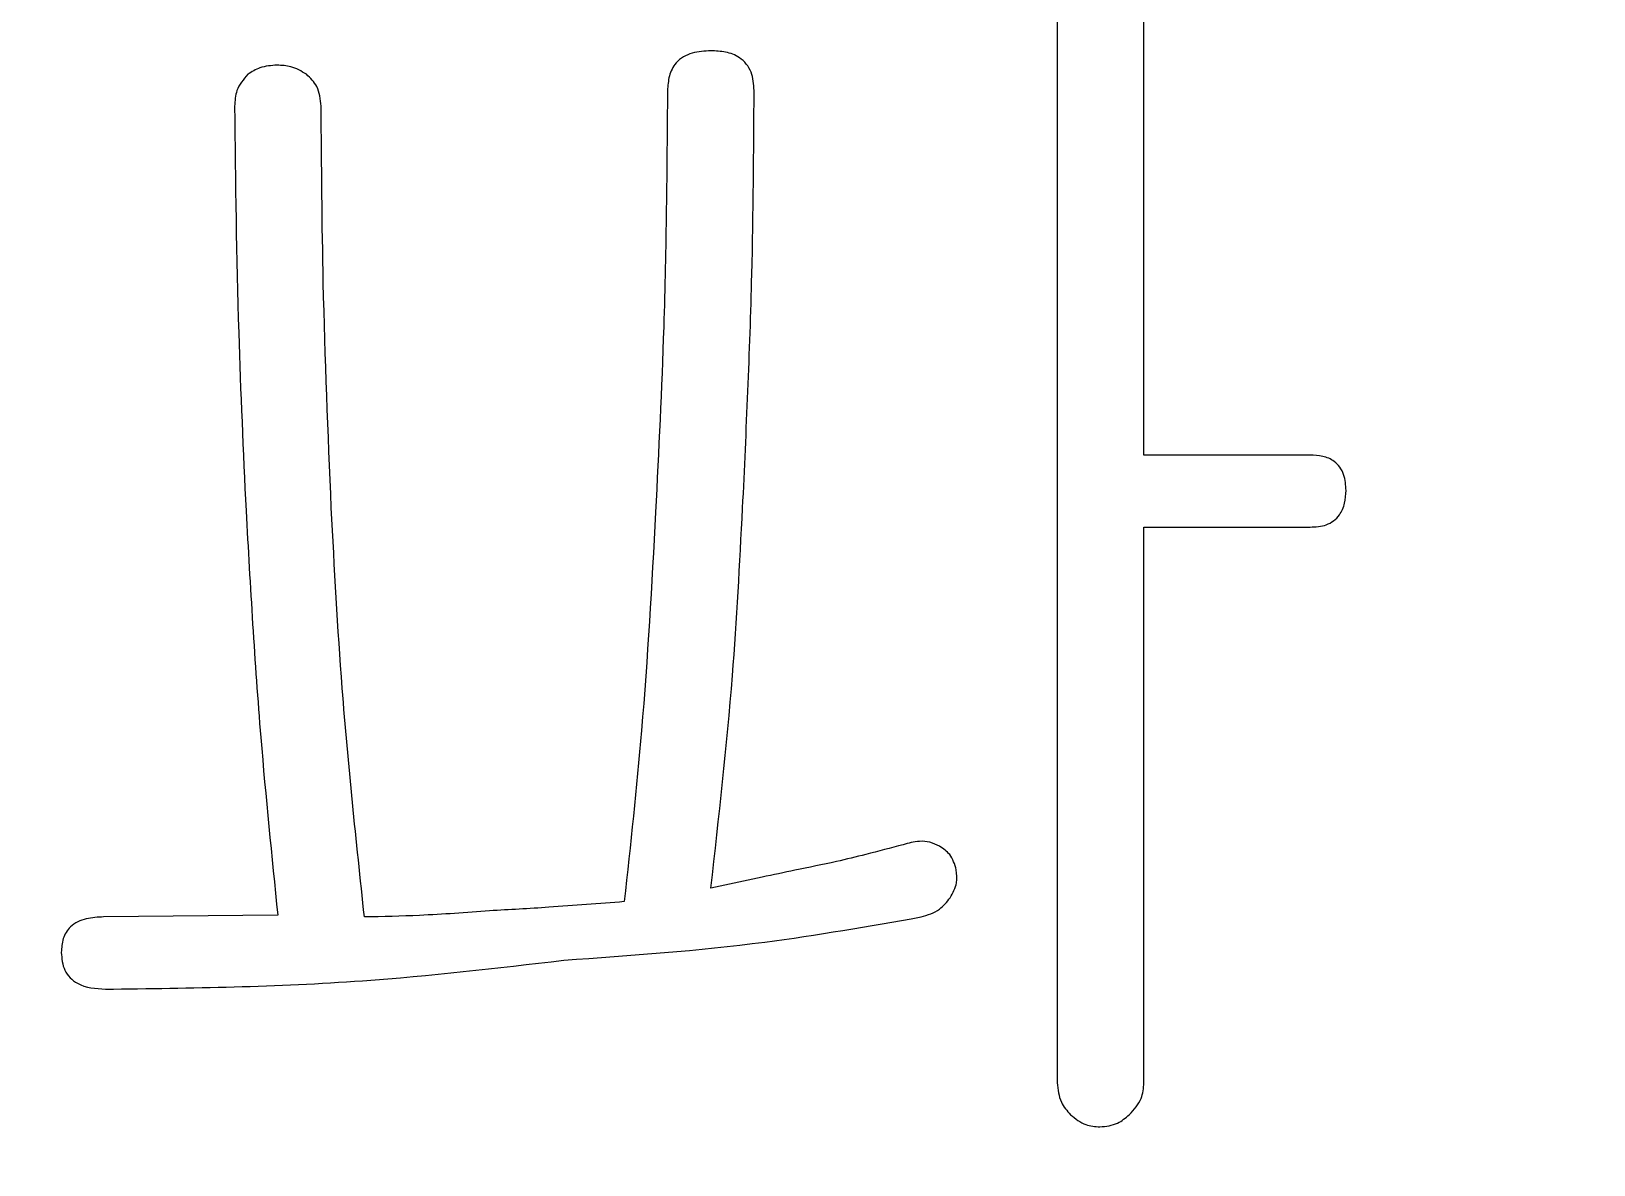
# Model space of a CAD drawing. Header units: millimetres. Extents: x 169 to 14583, y -399 to 10804.
# Drawn here: x 8199.04 to 8211.18, y 5269.6 to 5278.41 of the extents above; entities that cross this region are included whole.
import ezdxf

# ---------------------------------------------------------------- set-up
doc = ezdxf.new("R2010")
doc.units = ezdxf.units.MM
doc.header["$LTSCALE"] = 35
doc.layers.add('1', color=70, linetype='Continuous')
doc.styles.add('SLDTEXTSTYLE2', font='TXT', dxfattribs={"width": 0.7})
doc.dimstyles.new('SLDDIMSTYLE5', dxfattribs={"dimtxt": 105.988363, "dimasz": 26.25, "dimexe": 0, "dimexo": 0.0625, "dimgap": 26.497091, "dimtad": 1, "dimdec": 0, "dimrnd": 1e-09, "dimzin": 12, "dimdsep": 46, "dimtxsty": 'SLDTEXTSTYLE2', "dimsah": 1, "dimcen": 0.09, "dimadec": 0, "dimazin": 3, "dimtfac": 1, "dimtdec": 3, "dimtofl": 0, "dimtmove": 0, "dimatfit": 3, "dimfxl": 0, "dimfrac": 2, "dimtolj": 1, "dimtzin": 12, "dimarcsym": 0})

# ---------------------------------------------------------------- blocks, each defined once
blk = doc.blocks.new('_D_39')
at = {"layer": '1'}
for p, q in [((10336.279, 5511.018), (11734.619, 5511.018)), ((11699.619, 5511.018), (11699.619, 5088.118)), ((8051.635, 5088.118), (11734.619, 5088.118)), ((11699.619, 5088.118), (11699.619, 4698.415))]:
    blk.add_line(p, q, dxfattribs=at)
for points in [[(11699.619, 5511.018), (11694.369, 5484.768), (11704.869, 5484.768)], [(11699.619, 5088.118), (11704.869, 5114.368), (11694.369, 5114.368)]]:
    blk.add_solid(points, dxfattribs=at)
at = {"layer": '1', "insert": (11580.246, 4698.415), "char_height": 92.6042, "attachment_point": 1, "rotation": 90, "style": 'SLDTEXTSTYLE2'}
blk.add_mtext('423', dxfattribs=at)

msp = doc.modelspace()

# ---------------------------------------------------------------- linework, layer by layer
at = {"color": 7, "linetype": 'Continuous', "lineweight": 18}
for p, q in [((8207.008, 5279.504), (8207.008, 5270.239)), ((8207.681, 5275.116), (8207.681, 5279.503)), ((8208.972, 5275.116), (8207.681, 5275.116)), ((8207.681, 5270.239), (8207.681, 5274.556)), ((8207.681, 5274.556), (8208.972, 5274.556)), ((8204.715, 5271.836), (8204.316, 5271.752)), ((8200.951, 5271.54), (8199.598, 5271.527))]:
    msp.add_line(p, q, dxfattribs=at)
for points, knots in [([(8204.316, 5278.257), (8204.267, 5278.254), (8204.169, 5278.25), (8204.043, 5278.179), (8203.986, 5278.062), (8203.982, 5277.985), (8203.979, 5277.947)], [0, 0, 0, 0, 0.280879, 0.559386, 0.779298, 1, 1, 1, 1]), ([(8204.316, 5278.257), (8204.267, 5278.254), (8204.169, 5278.25), (8204.043, 5278.179), (8203.986, 5278.062), (8203.982, 5277.985), (8203.979, 5277.947)], [0, 0, 0, 0, 0.280879, 0.559386, 0.779298, 1, 1, 1, 1]), ([(8204.316, 5278.257), (8204.267, 5278.254), (8204.169, 5278.25), (8204.043, 5278.179), (8203.986, 5278.062), (8203.982, 5277.985), (8203.979, 5277.947)], [0, 0, 0, 0, 0.280879, 0.559386, 0.779298, 1, 1, 1, 1]), ([(8204.316, 5278.257), (8204.267, 5278.254), (8204.169, 5278.25), (8204.043, 5278.179), (8203.986, 5278.062), (8203.982, 5277.985), (8203.979, 5277.947)], [0, 0, 0, 0, 0.280879, 0.559386, 0.779298, 1, 1, 1, 1]), ([(8204.316, 5278.257), (8204.267, 5278.254), (8204.169, 5278.25), (8204.043, 5278.179), (8203.986, 5278.062), (8203.982, 5277.985), (8203.979, 5277.947)], [0, 0, 0, 0, 0.280879, 0.559386, 0.779298, 1, 1, 1, 1]), ([(8204.316, 5278.257), (8204.267, 5278.254), (8204.169, 5278.25), (8204.043, 5278.179), (8203.986, 5278.062), (8203.982, 5277.985), (8203.979, 5277.947)], [0, 0, 0, 0, 0.280879, 0.559386, 0.779298, 1, 1, 1, 1]), ([(8204.316, 5278.257), (8204.267, 5278.254), (8204.169, 5278.25), (8204.043, 5278.179), (8203.986, 5278.062), (8203.982, 5277.985), (8203.979, 5277.947)], [0, 0, 0, 0, 0.280879, 0.559386, 0.779298, 1, 1, 1, 1]), ([(8204.652, 5277.947), (8204.649, 5277.996), (8204.643, 5278.094), (8204.552, 5278.208), (8204.431, 5278.252), (8204.354, 5278.255), (8204.316, 5278.257)], [0, 0, 0, 0, 0.280538, 0.558115, 0.778679, 1, 1, 1, 1]), ([(8204.652, 5277.947), (8204.649, 5277.996), (8204.643, 5278.094), (8204.552, 5278.208), (8204.431, 5278.252), (8204.354, 5278.255), (8204.316, 5278.257)], [0, 0, 0, 0, 0.280538, 0.558115, 0.778679, 1, 1, 1, 1]), ([(8204.652, 5277.947), (8204.649, 5277.996), (8204.643, 5278.094), (8204.552, 5278.208), (8204.431, 5278.252), (8204.354, 5278.255), (8204.316, 5278.257)], [0, 0, 0, 0, 0.280538, 0.558115, 0.778679, 1, 1, 1, 1]), ([(8204.652, 5277.947), (8204.649, 5277.996), (8204.643, 5278.094), (8204.552, 5278.208), (8204.431, 5278.252), (8204.354, 5278.255), (8204.316, 5278.257)], [0, 0, 0, 0, 0.280538, 0.558115, 0.778679, 1, 1, 1, 1]), ([(8204.652, 5277.947), (8204.649, 5277.996), (8204.643, 5278.094), (8204.552, 5278.208), (8204.431, 5278.252), (8204.354, 5278.255), (8204.316, 5278.257)], [0, 0, 0, 0, 0.280538, 0.558115, 0.778679, 1, 1, 1, 1]), ([(8204.652, 5277.947), (8204.649, 5277.996), (8204.643, 5278.094), (8204.552, 5278.208), (8204.431, 5278.252), (8204.354, 5278.255), (8204.316, 5278.257)], [0, 0, 0, 0, 0.280538, 0.558115, 0.778679, 1, 1, 1, 1]), ([(8204.652, 5277.947), (8204.649, 5277.996), (8204.643, 5278.094), (8204.552, 5278.208), (8204.431, 5278.252), (8204.354, 5278.255), (8204.316, 5278.257)], [0, 0, 0, 0, 0.280538, 0.558115, 0.778679, 1, 1, 1, 1]), ([(8200.946, 5278.145), (8200.9, 5278.142), (8200.818, 5278.136), (8200.749, 5278.093), (8200.718, 5278.074)], [0, 0, 0, 0, 0.558941, 1, 1, 1, 1]), ([(8200.946, 5278.145), (8200.9, 5278.142), (8200.818, 5278.136), (8200.749, 5278.093), (8200.718, 5278.074)], [0, 0, 0, 0, 0.558941, 1, 1, 1, 1]), ([(8200.946, 5278.145), (8200.9, 5278.142), (8200.818, 5278.136), (8200.749, 5278.093), (8200.718, 5278.074)], [0, 0, 0, 0, 0.558941, 1, 1, 1, 1]), ([(8200.946, 5278.145), (8200.9, 5278.142), (8200.818, 5278.136), (8200.749, 5278.093), (8200.718, 5278.074)], [0, 0, 0, 0, 0.558941, 1, 1, 1, 1]), ([(8200.946, 5278.145), (8200.9, 5278.142), (8200.818, 5278.136), (8200.749, 5278.093), (8200.718, 5278.074)], [0, 0, 0, 0, 0.558941, 1, 1, 1, 1]), ([(8200.946, 5278.145), (8200.9, 5278.142), (8200.818, 5278.136), (8200.749, 5278.093), (8200.718, 5278.074)], [0, 0, 0, 0, 0.558941, 1, 1, 1, 1]), ([(8200.946, 5278.145), (8200.9, 5278.142), (8200.818, 5278.136), (8200.749, 5278.093), (8200.718, 5278.074)], [0, 0, 0, 0, 0.558941, 1, 1, 1, 1]), ([(8201.174, 5278.074), (8201.134, 5278.098), (8201.064, 5278.14), (8200.982, 5278.143), (8200.946, 5278.145)], [0, 0, 0, 0, 0.5576124, 1, 1, 1, 1]), ([(8201.174, 5278.074), (8201.134, 5278.098), (8201.064, 5278.14), (8200.982, 5278.143), (8200.946, 5278.145)], [0, 0, 0, 0, 0.557612, 1, 1, 1, 1]), ([(8201.174, 5278.074), (8201.134, 5278.098), (8201.064, 5278.14), (8200.982, 5278.143), (8200.946, 5278.145)], [0, 0, 0, 0, 0.557612, 1, 1, 1, 1]), ([(8201.174, 5278.074), (8201.134, 5278.098), (8201.064, 5278.14), (8200.982, 5278.143), (8200.946, 5278.145)], [0, 0, 0, 0, 0.557612, 1, 1, 1, 1]), ([(8201.174, 5278.074), (8201.134, 5278.098), (8201.064, 5278.14), (8200.982, 5278.143), (8200.946, 5278.145)], [0, 0, 0, 0, 0.557612, 1, 1, 1, 1]), ([(8201.174, 5278.074), (8201.134, 5278.098), (8201.064, 5278.14), (8200.982, 5278.143), (8200.946, 5278.145)], [0, 0, 0, 0, 0.557612, 1, 1, 1, 1]), ([(8201.174, 5278.074), (8201.134, 5278.098), (8201.064, 5278.14), (8200.982, 5278.143), (8200.946, 5278.145)], [0, 0, 0, 0, 0.557612, 1, 1, 1, 1]), ([(8200.718, 5278.074), (8200.684, 5278.034), (8200.624, 5277.962), (8200.618, 5277.869), (8200.615, 5277.827)], [0, 0, 0, 0, 0.558433, 1, 1, 1, 1]), ([(8200.718, 5278.074), (8200.684, 5278.034), (8200.624, 5277.962), (8200.618, 5277.869), (8200.615, 5277.827)], [0, 0, 0, 0, 0.558433, 1, 1, 1, 1]), ([(8200.718, 5278.074), (8200.684, 5278.034), (8200.624, 5277.962), (8200.618, 5277.869), (8200.615, 5277.827)], [0, 0, 0, 0, 0.558433, 1, 1, 1, 1]), ([(8200.718, 5278.074), (8200.684, 5278.034), (8200.624, 5277.962), (8200.618, 5277.869), (8200.615, 5277.827)], [0, 0, 0, 0, 0.558433, 1, 1, 1, 1]), ([(8200.718, 5278.074), (8200.684, 5278.034), (8200.624, 5277.962), (8200.618, 5277.869), (8200.615, 5277.827)], [0, 0, 0, 0, 0.558433, 1, 1, 1, 1]), ([(8200.718, 5278.074), (8200.684, 5278.034), (8200.624, 5277.962), (8200.618, 5277.869), (8200.615, 5277.827)], [0, 0, 0, 0, 0.558433, 1, 1, 1, 1]), ([(8200.718, 5278.074), (8200.684, 5278.034), (8200.624, 5277.962), (8200.618, 5277.869), (8200.615, 5277.827)], [0, 0, 0, 0, 0.558433, 1, 1, 1, 1]), ([(8201.288, 5277.826), (8201.282, 5277.88), (8201.273, 5277.977), (8201.204, 5278.044), (8201.174, 5278.074)], [0, 0, 0, 0, 0.558886, 1, 1, 1, 1]), ([(8201.288, 5277.826), (8201.282, 5277.88), (8201.273, 5277.977), (8201.204, 5278.044), (8201.174, 5278.074)], [0, 0, 0, 0, 0.558886, 1, 1, 1, 1]), ([(8201.288, 5277.826), (8201.282, 5277.88), (8201.273, 5277.977), (8201.204, 5278.044), (8201.174, 5278.074)], [0, 0, 0, 0, 0.558886, 1, 1, 1, 1]), ([(8201.288, 5277.826), (8201.282, 5277.88), (8201.273, 5277.977), (8201.204, 5278.044), (8201.174, 5278.074)], [0, 0, 0, 0, 0.558886, 1, 1, 1, 1]), ([(8201.288, 5277.826), (8201.282, 5277.88), (8201.273, 5277.977), (8201.204, 5278.044), (8201.174, 5278.074)], [0, 0, 0, 0, 0.558886, 1, 1, 1, 1]), ([(8201.288, 5277.826), (8201.282, 5277.88), (8201.273, 5277.977), (8201.204, 5278.044), (8201.174, 5278.074)], [0, 0, 0, 0, 0.558886, 1, 1, 1, 1]), ([(8201.288, 5277.826), (8201.282, 5277.88), (8201.273, 5277.977), (8201.204, 5278.044), (8201.174, 5278.074)], [0, 0, 0, 0, 0.558886, 1, 1, 1, 1]), ([(8203.979, 5277.947), (8203.974, 5277.335), (8203.965, 5276.242), (8203.91, 5275.151), (8203.887, 5274.671)], [0, 0, 0, 0, 0.5599936, 1, 1, 1, 1]), ([(8203.979, 5277.947), (8203.974, 5277.335), (8203.965, 5276.242), (8203.91, 5275.151), (8203.887, 5274.671)], [0, 0, 0, 0, 0.5599936, 1, 1, 1, 1]), ([(8203.979, 5277.947), (8203.974, 5277.335), (8203.965, 5276.242), (8203.91, 5275.151), (8203.887, 5274.671)], [0, 0, 0, 0, 0.559994, 1, 1, 1, 1]), ([(8203.979, 5277.947), (8203.974, 5277.335), (8203.965, 5276.242), (8203.91, 5275.151), (8203.887, 5274.671)], [0, 0, 0, 0, 0.559994, 1, 1, 1, 1]), ([(8203.979, 5277.947), (8203.974, 5277.335), (8203.965, 5276.242), (8203.91, 5275.151), (8203.887, 5274.671)], [0, 0, 0, 0, 0.559994, 1, 1, 1, 1]), ([(8203.979, 5277.947), (8203.974, 5277.335), (8203.965, 5276.242), (8203.91, 5275.151), (8203.887, 5274.671)], [0, 0, 0, 0, 0.559994, 1, 1, 1, 1]), ([(8203.979, 5277.947), (8203.974, 5277.335), (8203.965, 5276.242), (8203.91, 5275.151), (8203.887, 5274.671)], [0, 0, 0, 0, 0.559994, 1, 1, 1, 1]), ([(8204.563, 5274.704), (8204.591, 5275.309), (8204.642, 5276.39), (8204.649, 5277.471), (8204.652, 5277.947)], [0, 0, 0, 0, 0.56, 1, 1, 1, 1]), ([(8204.563, 5274.704), (8204.591, 5275.309), (8204.642, 5276.39), (8204.649, 5277.471), (8204.652, 5277.947)], [0, 0, 0, 0, 0.56, 1, 1, 1, 1]), ([(8204.563, 5274.704), (8204.591, 5275.309), (8204.642, 5276.39), (8204.649, 5277.471), (8204.652, 5277.947)], [0, 0, 0, 0, 0.56, 1, 1, 1, 1]), ([(8204.563, 5274.704), (8204.591, 5275.309), (8204.642, 5276.39), (8204.649, 5277.471), (8204.652, 5277.947)], [0, 0, 0, 0, 0.56, 1, 1, 1, 1]), ([(8204.563, 5274.704), (8204.591, 5275.309), (8204.642, 5276.39), (8204.649, 5277.471), (8204.652, 5277.947)], [0, 0, 0, 0, 0.56, 1, 1, 1, 1]), ([(8204.563, 5274.704), (8204.591, 5275.309), (8204.642, 5276.39), (8204.649, 5277.471), (8204.652, 5277.947)], [0, 0, 0, 0, 0.56, 1, 1, 1, 1]), ([(8204.563, 5274.704), (8204.591, 5275.309), (8204.642, 5276.39), (8204.649, 5277.471), (8204.652, 5277.947)], [0, 0, 0, 0, 0.56, 1, 1, 1, 1]), ([(8200.615, 5277.827), (8200.622, 5277.24), (8200.634, 5276.192), (8200.683, 5275.144), (8200.704, 5274.683)], [0, 0, 0, 0, 0.559991, 1, 1, 1, 1]), ([(8200.615, 5277.827), (8200.622, 5277.24), (8200.634, 5276.192), (8200.683, 5275.144), (8200.704, 5274.683)], [0, 0, 0, 0, 0.559991, 1, 1, 1, 1]), ([(8200.615, 5277.827), (8200.622, 5277.24), (8200.634, 5276.192), (8200.683, 5275.144), (8200.704, 5274.683)], [0, 0, 0, 0, 0.559991, 1, 1, 1, 1]), ([(8200.615, 5277.827), (8200.622, 5277.24), (8200.634, 5276.192), (8200.683, 5275.144), (8200.704, 5274.683)], [0, 0, 0, 0, 0.559991, 1, 1, 1, 1]), ([(8200.615, 5277.827), (8200.622, 5277.24), (8200.634, 5276.192), (8200.683, 5275.144), (8200.704, 5274.683)], [0, 0, 0, 0, 0.559991, 1, 1, 1, 1]), ([(8200.615, 5277.827), (8200.622, 5277.24), (8200.634, 5276.192), (8200.683, 5275.144), (8200.704, 5274.683)], [0, 0, 0, 0, 0.559991, 1, 1, 1, 1]), ([(8200.615, 5277.827), (8200.622, 5277.24), (8200.634, 5276.192), (8200.683, 5275.144), (8200.704, 5274.683)], [0, 0, 0, 0, 0.559991, 1, 1, 1, 1]), ([(8201.367, 5274.706), (8201.342, 5275.288), (8201.299, 5276.328), (8201.291, 5277.368), (8201.288, 5277.826)], [0, 0, 0, 0, 0.5599994, 1, 1, 1, 1]), ([(8201.367, 5274.706), (8201.342, 5275.288), (8201.299, 5276.328), (8201.291, 5277.368), (8201.288, 5277.826)], [0, 0, 0, 0, 0.5599994, 1, 1, 1, 1]), ([(8201.367, 5274.706), (8201.342, 5275.288), (8201.299, 5276.328), (8201.291, 5277.368), (8201.288, 5277.826)], [0, 0, 0, 0, 0.5599994, 1, 1, 1, 1]), ([(8201.367, 5274.706), (8201.342, 5275.288), (8201.299, 5276.328), (8201.291, 5277.368), (8201.288, 5277.826)], [0, 0, 0, 0, 0.5599994, 1, 1, 1, 1]), ([(8201.367, 5274.706), (8201.342, 5275.288), (8201.299, 5276.328), (8201.291, 5277.368), (8201.288, 5277.826)], [0, 0, 0, 0, 0.5599994, 1, 1, 1, 1]), ([(8201.367, 5274.706), (8201.342, 5275.288), (8201.299, 5276.328), (8201.291, 5277.368), (8201.288, 5277.826)], [0, 0, 0, 0, 0.5599994, 1, 1, 1, 1]), ([(8201.367, 5274.706), (8201.342, 5275.288), (8201.299, 5276.328), (8201.291, 5277.368), (8201.288, 5277.826)], [0, 0, 0, 0, 0.5599994, 1, 1, 1, 1]), ([(8209.251, 5274.841), (8209.249, 5274.883), (8209.244, 5274.967), (8209.173, 5275.07), (8209.071, 5275.111), (8209.005, 5275.115), (8208.972, 5275.116)], [0, 0, 0, 0, 0.280297, 0.559024, 0.779062, 1, 1, 1, 1]), ([(8209.251, 5274.841), (8209.249, 5274.883), (8209.244, 5274.967), (8209.173, 5275.07), (8209.071, 5275.111), (8209.005, 5275.115), (8208.972, 5275.116)], [0, 0, 0, 0, 0.280297, 0.559024, 0.779062, 1, 1, 1, 1]), ([(8209.251, 5274.841), (8209.249, 5274.883), (8209.244, 5274.967), (8209.173, 5275.07), (8209.071, 5275.111), (8209.005, 5275.115), (8208.972, 5275.116)], [0, 0, 0, 0, 0.280297, 0.559024, 0.779062, 1, 1, 1, 1]), ([(8209.251, 5274.841), (8209.249, 5274.883), (8209.244, 5274.967), (8209.173, 5275.07), (8209.071, 5275.111), (8209.005, 5275.115), (8208.972, 5275.116)], [0, 0, 0, 0, 0.280297, 0.559024, 0.779062, 1, 1, 1, 1]), ([(8209.251, 5274.841), (8209.249, 5274.883), (8209.244, 5274.967), (8209.173, 5275.07), (8209.071, 5275.111), (8209.005, 5275.115), (8208.972, 5275.116)], [0, 0, 0, 0, 0.280297, 0.559024, 0.779062, 1, 1, 1, 1]), ([(8209.251, 5274.841), (8209.249, 5274.883), (8209.244, 5274.967), (8209.173, 5275.07), (8209.071, 5275.111), (8209.005, 5275.115), (8208.972, 5275.116)], [0, 0, 0, 0, 0.280297, 0.559024, 0.779062, 1, 1, 1, 1]), ([(8209.251, 5274.841), (8209.249, 5274.883), (8209.244, 5274.967), (8209.173, 5275.07), (8209.071, 5275.111), (8209.005, 5275.115), (8208.972, 5275.116)], [0, 0, 0, 0, 0.280297, 0.559024, 0.779062, 1, 1, 1, 1]), ([(8208.972, 5274.556), (8209.015, 5274.558), (8209.101, 5274.562), (8209.203, 5274.637), (8209.246, 5274.741), (8209.249, 5274.808), (8209.251, 5274.841)], [0, 0, 0, 0, 0.2802214, 0.5591541, 0.7790413, 1, 1, 1, 1]), ([(8208.972, 5274.556), (8209.015, 5274.558), (8209.101, 5274.562), (8209.203, 5274.637), (8209.246, 5274.741), (8209.249, 5274.808), (8209.251, 5274.841)], [0, 0, 0, 0, 0.2802214, 0.5591541, 0.7790413, 1, 1, 1, 1]), ([(8208.972, 5274.556), (8209.015, 5274.558), (8209.101, 5274.562), (8209.203, 5274.637), (8209.246, 5274.741), (8209.249, 5274.808), (8209.251, 5274.841)], [0, 0, 0, 0, 0.280221, 0.559154, 0.779041, 1, 1, 1, 1]), ([(8208.972, 5274.556), (8209.015, 5274.558), (8209.101, 5274.562), (8209.203, 5274.637), (8209.246, 5274.741), (8209.249, 5274.808), (8209.251, 5274.841)], [0, 0, 0, 0, 0.280221, 0.559154, 0.779041, 1, 1, 1, 1]), ([(8208.972, 5274.556), (8209.015, 5274.558), (8209.101, 5274.562), (8209.203, 5274.637), (8209.246, 5274.741), (8209.249, 5274.808), (8209.251, 5274.841)], [0, 0, 0, 0, 0.280221, 0.559154, 0.779041, 1, 1, 1, 1]), ([(8208.972, 5274.556), (8209.015, 5274.558), (8209.101, 5274.562), (8209.203, 5274.637), (8209.246, 5274.741), (8209.249, 5274.808), (8209.251, 5274.841)], [0, 0, 0, 0, 0.280221, 0.559154, 0.779041, 1, 1, 1, 1]), ([(8208.972, 5274.556), (8209.015, 5274.558), (8209.101, 5274.562), (8209.203, 5274.637), (8209.246, 5274.741), (8209.249, 5274.808), (8209.251, 5274.841)], [0, 0, 0, 0, 0.280221, 0.559154, 0.779041, 1, 1, 1, 1]), ([(8200.704, 5274.683), (8200.737, 5274.096), (8200.797, 5273.046), (8200.904, 5272), (8200.951, 5271.54)], [0, 0, 0, 0, 0.560006, 1, 1, 1, 1]), ([(8200.704, 5274.683), (8200.737, 5274.096), (8200.797, 5273.046), (8200.904, 5272), (8200.951, 5271.54)], [0, 0, 0, 0, 0.560006, 1, 1, 1, 1]), ([(8200.704, 5274.683), (8200.737, 5274.096), (8200.797, 5273.046), (8200.904, 5272), (8200.951, 5271.54)], [0, 0, 0, 0, 0.560006, 1, 1, 1, 1]), ([(8200.704, 5274.683), (8200.737, 5274.096), (8200.797, 5273.046), (8200.904, 5272), (8200.951, 5271.54)], [0, 0, 0, 0, 0.560006, 1, 1, 1, 1]), ([(8200.704, 5274.683), (8200.737, 5274.096), (8200.797, 5273.046), (8200.904, 5272), (8200.951, 5271.54)], [0, 0, 0, 0, 0.560006, 1, 1, 1, 1]), ([(8200.704, 5274.683), (8200.737, 5274.096), (8200.797, 5273.046), (8200.904, 5272), (8200.951, 5271.54)], [0, 0, 0, 0, 0.560006, 1, 1, 1, 1]), ([(8200.704, 5274.683), (8200.737, 5274.096), (8200.797, 5273.046), (8200.904, 5272), (8200.951, 5271.54)], [0, 0, 0, 0, 0.560006, 1, 1, 1, 1]), ([(8201.624, 5271.527), (8201.561, 5272.119), (8201.448, 5273.177), (8201.391, 5274.239), (8201.367, 5274.706)], [0, 0, 0, 0, 0.559977, 1, 1, 1, 1]), ([(8201.624, 5271.527), (8201.561, 5272.119), (8201.448, 5273.177), (8201.391, 5274.239), (8201.367, 5274.706)], [0, 0, 0, 0, 0.559977, 1, 1, 1, 1]), ([(8201.624, 5271.527), (8201.561, 5272.119), (8201.448, 5273.177), (8201.391, 5274.239), (8201.367, 5274.706)], [0, 0, 0, 0, 0.559977, 1, 1, 1, 1]), ([(8201.624, 5271.527), (8201.561, 5272.119), (8201.448, 5273.177), (8201.391, 5274.239), (8201.367, 5274.706)], [0, 0, 0, 0, 0.559977, 1, 1, 1, 1]), ([(8201.624, 5271.527), (8201.561, 5272.119), (8201.448, 5273.177), (8201.391, 5274.239), (8201.367, 5274.706)], [0, 0, 0, 0, 0.559977, 1, 1, 1, 1]), ([(8201.624, 5271.527), (8201.561, 5272.119), (8201.448, 5273.177), (8201.391, 5274.239), (8201.367, 5274.706)], [0, 0, 0, 0, 0.559977, 1, 1, 1, 1]), ([(8201.624, 5271.527), (8201.561, 5272.119), (8201.448, 5273.177), (8201.391, 5274.239), (8201.367, 5274.706)], [0, 0, 0, 0, 0.559977, 1, 1, 1, 1]), ([(8203.887, 5274.671), (8203.856, 5274.105), (8203.801, 5273.095), (8203.691, 5272.089), (8203.643, 5271.646)], [0, 0, 0, 0, 0.56001, 1, 1, 1, 1]), ([(8203.887, 5274.671), (8203.856, 5274.105), (8203.801, 5273.095), (8203.691, 5272.089), (8203.643, 5271.646)], [0, 0, 0, 0, 0.56001, 1, 1, 1, 1]), ([(8203.887, 5274.671), (8203.856, 5274.105), (8203.801, 5273.095), (8203.691, 5272.089), (8203.643, 5271.646)], [0, 0, 0, 0, 0.56001, 1, 1, 1, 1]), ([(8203.887, 5274.671), (8203.856, 5274.105), (8203.801, 5273.095), (8203.691, 5272.089), (8203.643, 5271.646)], [0, 0, 0, 0, 0.56001, 1, 1, 1, 1]), ([(8203.887, 5274.671), (8203.856, 5274.105), (8203.801, 5273.095), (8203.691, 5272.089), (8203.643, 5271.646)], [0, 0, 0, 0, 0.56001, 1, 1, 1, 1]), ([(8203.887, 5274.671), (8203.856, 5274.105), (8203.801, 5273.095), (8203.691, 5272.089), (8203.643, 5271.646)], [0, 0, 0, 0, 0.56001, 1, 1, 1, 1]), ([(8203.887, 5274.671), (8203.856, 5274.105), (8203.801, 5273.095), (8203.691, 5272.089), (8203.643, 5271.646)], [0, 0, 0, 0, 0.56001, 1, 1, 1, 1]), ([(8204.316, 5271.752), (8204.378, 5272.301), (8204.489, 5273.283), (8204.54, 5274.27), (8204.563, 5274.704)], [0, 0, 0, 0, 0.559964, 1, 1, 1, 1]), ([(8204.316, 5271.752), (8204.378, 5272.301), (8204.489, 5273.283), (8204.54, 5274.27), (8204.563, 5274.704)], [0, 0, 0, 0, 0.559964, 1, 1, 1, 1]), ([(8204.316, 5271.752), (8204.378, 5272.301), (8204.489, 5273.283), (8204.54, 5274.27), (8204.563, 5274.704)], [0, 0, 0, 0, 0.559964, 1, 1, 1, 1]), ([(8204.316, 5271.752), (8204.378, 5272.301), (8204.489, 5273.283), (8204.54, 5274.27), (8204.563, 5274.704)], [0, 0, 0, 0, 0.559964, 1, 1, 1, 1]), ([(8204.316, 5271.752), (8204.378, 5272.301), (8204.489, 5273.283), (8204.54, 5274.27), (8204.563, 5274.704)], [0, 0, 0, 0, 0.559964, 1, 1, 1, 1]), ([(8204.316, 5271.752), (8204.378, 5272.301), (8204.489, 5273.283), (8204.54, 5274.27), (8204.563, 5274.704)], [0, 0, 0, 0, 0.559964, 1, 1, 1, 1]), ([(8204.316, 5271.752), (8204.378, 5272.301), (8204.489, 5273.283), (8204.54, 5274.27), (8204.563, 5274.704)], [0, 0, 0, 0, 0.559964, 1, 1, 1, 1]), ([(8205.811, 5272.088), (8205.714, 5272.063), (8205.542, 5272.017), (8205.368, 5271.975), (8205.292, 5271.957)], [0, 0, 0, 0, 0.559996, 1, 1, 1, 1]), ([(8205.811, 5272.088), (8205.714, 5272.063), (8205.542, 5272.017), (8205.368, 5271.975), (8205.292, 5271.957)], [0, 0, 0, 0, 0.559996, 1, 1, 1, 1]), ([(8205.811, 5272.088), (8205.714, 5272.063), (8205.542, 5272.017), (8205.368, 5271.975), (8205.292, 5271.957)], [0, 0, 0, 0, 0.559996, 1, 1, 1, 1]), ([(8205.811, 5272.088), (8205.714, 5272.063), (8205.542, 5272.017), (8205.368, 5271.975), (8205.292, 5271.957)], [0, 0, 0, 0, 0.559996, 1, 1, 1, 1]), ([(8205.811, 5272.088), (8205.714, 5272.063), (8205.542, 5272.017), (8205.368, 5271.975), (8205.292, 5271.957)], [0, 0, 0, 0, 0.559996, 1, 1, 1, 1]), ([(8205.811, 5272.088), (8205.714, 5272.063), (8205.542, 5272.017), (8205.368, 5271.975), (8205.292, 5271.957)], [0, 0, 0, 0, 0.559996, 1, 1, 1, 1]), ([(8205.811, 5272.088), (8205.714, 5272.063), (8205.542, 5272.017), (8205.368, 5271.975), (8205.292, 5271.957)], [0, 0, 0, 0, 0.559996, 1, 1, 1, 1]), ([(8206.093, 5272.076), (8206.068, 5272.088), (8206.019, 5272.113), (8205.92, 5272.119), (8205.852, 5272.1), (8205.811, 5272.088)], [0, 0, 0, 0, 0.279724, 0.560651, 1, 1, 1, 1]), ([(8206.093, 5272.076), (8206.068, 5272.088), (8206.019, 5272.113), (8205.92, 5272.119), (8205.852, 5272.1), (8205.811, 5272.088)], [0, 0, 0, 0, 0.279724, 0.560651, 1, 1, 1, 1]), ([(8206.093, 5272.076), (8206.068, 5272.088), (8206.019, 5272.113), (8205.92, 5272.119), (8205.852, 5272.1), (8205.811, 5272.088)], [0, 0, 0, 0, 0.279724, 0.560651, 1, 1, 1, 1]), ([(8206.093, 5272.076), (8206.068, 5272.088), (8206.019, 5272.113), (8205.92, 5272.119), (8205.852, 5272.1), (8205.811, 5272.088)], [0, 0, 0, 0, 0.279724, 0.560651, 1, 1, 1, 1]), ([(8206.093, 5272.076), (8206.068, 5272.088), (8206.019, 5272.113), (8205.92, 5272.119), (8205.852, 5272.1), (8205.811, 5272.088)], [0, 0, 0, 0, 0.279724, 0.560651, 1, 1, 1, 1]), ([(8206.093, 5272.076), (8206.068, 5272.088), (8206.019, 5272.113), (8205.92, 5272.119), (8205.852, 5272.1), (8205.811, 5272.088)], [0, 0, 0, 0, 0.279724, 0.560651, 1, 1, 1, 1]), ([(8206.093, 5272.076), (8206.068, 5272.088), (8206.019, 5272.113), (8205.92, 5272.119), (8205.852, 5272.1), (8205.811, 5272.088)], [0, 0, 0, 0, 0.279724, 0.560651, 1, 1, 1, 1]), ([(8206.223, 5271.894), (8206.21, 5271.936), (8206.188, 5272.013), (8206.122, 5272.057), (8206.093, 5272.076)], [0, 0, 0, 0, 0.559823, 1, 1, 1, 1]), ([(8206.223, 5271.894), (8206.21, 5271.936), (8206.188, 5272.013), (8206.122, 5272.057), (8206.093, 5272.076)], [0, 0, 0, 0, 0.559823, 1, 1, 1, 1]), ([(8206.223, 5271.894), (8206.21, 5271.936), (8206.188, 5272.013), (8206.122, 5272.057), (8206.093, 5272.076)], [0, 0, 0, 0, 0.559823, 1, 1, 1, 1]), ([(8206.223, 5271.894), (8206.21, 5271.936), (8206.188, 5272.013), (8206.122, 5272.057), (8206.093, 5272.076)], [0, 0, 0, 0, 0.559823, 1, 1, 1, 1]), ([(8206.223, 5271.894), (8206.21, 5271.936), (8206.188, 5272.013), (8206.122, 5272.057), (8206.093, 5272.076)], [0, 0, 0, 0, 0.559823, 1, 1, 1, 1]), ([(8206.223, 5271.894), (8206.21, 5271.936), (8206.188, 5272.013), (8206.122, 5272.057), (8206.093, 5272.076)], [0, 0, 0, 0, 0.559823, 1, 1, 1, 1]), ([(8206.223, 5271.894), (8206.21, 5271.936), (8206.188, 5272.013), (8206.122, 5272.057), (8206.093, 5272.076)], [0, 0, 0, 0, 0.559823, 1, 1, 1, 1]), ([(8205.292, 5271.957), (8205.184, 5271.934), (8204.992, 5271.895), (8204.8, 5271.854), (8204.715, 5271.836)], [0, 0, 0, 0, 0.559994, 1, 1, 1, 1]), ([(8205.292, 5271.957), (8205.184, 5271.934), (8204.992, 5271.895), (8204.8, 5271.854), (8204.715, 5271.836)], [0, 0, 0, 0, 0.559994, 1, 1, 1, 1]), ([(8205.292, 5271.957), (8205.184, 5271.934), (8204.992, 5271.895), (8204.8, 5271.854), (8204.715, 5271.836)], [0, 0, 0, 0, 0.559994, 1, 1, 1, 1]), ([(8205.292, 5271.957), (8205.184, 5271.934), (8204.992, 5271.895), (8204.8, 5271.854), (8204.715, 5271.836)], [0, 0, 0, 0, 0.559994, 1, 1, 1, 1]), ([(8205.292, 5271.957), (8205.184, 5271.934), (8204.992, 5271.895), (8204.8, 5271.854), (8204.715, 5271.836)], [0, 0, 0, 0, 0.559994, 1, 1, 1, 1]), ([(8205.292, 5271.957), (8205.184, 5271.934), (8204.992, 5271.895), (8204.8, 5271.854), (8204.715, 5271.836)], [0, 0, 0, 0, 0.559994, 1, 1, 1, 1]), ([(8205.292, 5271.957), (8205.184, 5271.934), (8204.992, 5271.895), (8204.8, 5271.854), (8204.715, 5271.836)], [0, 0, 0, 0, 0.559994, 1, 1, 1, 1]), ([(8206.175, 5271.676), (8206.196, 5271.714), (8206.234, 5271.782), (8206.226, 5271.86), (8206.223, 5271.894)], [0, 0, 0, 0, 0.558089, 1, 1, 1, 1]), ([(8206.175, 5271.676), (8206.196, 5271.714), (8206.234, 5271.782), (8206.226, 5271.86), (8206.223, 5271.894)], [0, 0, 0, 0, 0.558089, 1, 1, 1, 1]), ([(8206.175, 5271.676), (8206.196, 5271.714), (8206.234, 5271.782), (8206.226, 5271.86), (8206.223, 5271.894)], [0, 0, 0, 0, 0.5580888, 1, 1, 1, 1]), ([(8206.175, 5271.676), (8206.196, 5271.714), (8206.234, 5271.782), (8206.226, 5271.86), (8206.223, 5271.894)], [0, 0, 0, 0, 0.5580888, 1, 1, 1, 1]), ([(8206.175, 5271.676), (8206.196, 5271.714), (8206.234, 5271.782), (8206.226, 5271.86), (8206.223, 5271.894)], [0, 0, 0, 0, 0.5580888, 1, 1, 1, 1]), ([(8206.175, 5271.676), (8206.196, 5271.714), (8206.234, 5271.782), (8206.226, 5271.86), (8206.223, 5271.894)], [0, 0, 0, 0, 0.5580888, 1, 1, 1, 1]), ([(8206.175, 5271.676), (8206.196, 5271.714), (8206.234, 5271.782), (8206.226, 5271.86), (8206.223, 5271.894)], [0, 0, 0, 0, 0.5580888, 1, 1, 1, 1]), ([(8205.949, 5271.527), (8206, 5271.543), (8206.091, 5271.57), (8206.15, 5271.644), (8206.175, 5271.676)], [0, 0, 0, 0, 0.5605212, 1, 1, 1, 1]), ([(8205.949, 5271.527), (8206, 5271.543), (8206.091, 5271.57), (8206.15, 5271.644), (8206.175, 5271.676)], [0, 0, 0, 0, 0.5605212, 1, 1, 1, 1]), ([(8205.949, 5271.527), (8206, 5271.543), (8206.091, 5271.57), (8206.15, 5271.644), (8206.175, 5271.676)], [0, 0, 0, 0, 0.560521, 1, 1, 1, 1]), ([(8205.949, 5271.527), (8206, 5271.543), (8206.091, 5271.57), (8206.15, 5271.644), (8206.175, 5271.676)], [0, 0, 0, 0, 0.560521, 1, 1, 1, 1]), ([(8205.949, 5271.527), (8206, 5271.543), (8206.091, 5271.57), (8206.15, 5271.644), (8206.175, 5271.676)], [0, 0, 0, 0, 0.560521, 1, 1, 1, 1]), ([(8205.949, 5271.527), (8206, 5271.543), (8206.091, 5271.57), (8206.15, 5271.644), (8206.175, 5271.676)], [0, 0, 0, 0, 0.560521, 1, 1, 1, 1]), ([(8205.949, 5271.527), (8206, 5271.543), (8206.091, 5271.57), (8206.15, 5271.644), (8206.175, 5271.676)], [0, 0, 0, 0, 0.560521, 1, 1, 1, 1]), ([(8202.597, 5271.575), (8202.415, 5271.561), (8202.092, 5271.536), (8201.767, 5271.53), (8201.624, 5271.527)], [0, 0, 0, 0, 0.56, 1, 1, 1, 1]), ([(8202.597, 5271.575), (8202.415, 5271.561), (8202.092, 5271.536), (8201.767, 5271.53), (8201.624, 5271.527)], [0, 0, 0, 0, 0.56, 1, 1, 1, 1]), ([(8202.597, 5271.575), (8202.415, 5271.561), (8202.092, 5271.536), (8201.767, 5271.53), (8201.624, 5271.527)], [0, 0, 0, 0, 0.56, 1, 1, 1, 1]), ([(8202.597, 5271.575), (8202.415, 5271.561), (8202.092, 5271.536), (8201.767, 5271.53), (8201.624, 5271.527)], [0, 0, 0, 0, 0.56, 1, 1, 1, 1]), ([(8202.597, 5271.575), (8202.415, 5271.561), (8202.092, 5271.536), (8201.767, 5271.53), (8201.624, 5271.527)], [0, 0, 0, 0, 0.56, 1, 1, 1, 1]), ([(8202.597, 5271.575), (8202.415, 5271.561), (8202.092, 5271.536), (8201.767, 5271.53), (8201.624, 5271.527)], [0, 0, 0, 0, 0.56, 1, 1, 1, 1]), ([(8202.597, 5271.575), (8202.415, 5271.561), (8202.092, 5271.536), (8201.767, 5271.53), (8201.624, 5271.527)], [0, 0, 0, 0, 0.56, 1, 1, 1, 1]), ([(8203.643, 5271.646), (8203.448, 5271.631), (8203.099, 5271.603), (8202.75, 5271.583), (8202.597, 5271.575)], [0, 0, 0, 0, 0.559998, 1, 1, 1, 1]), ([(8203.643, 5271.646), (8203.448, 5271.631), (8203.099, 5271.603), (8202.75, 5271.583), (8202.597, 5271.575)], [0, 0, 0, 0, 0.559998, 1, 1, 1, 1]), ([(8203.643, 5271.646), (8203.448, 5271.631), (8203.099, 5271.603), (8202.75, 5271.583), (8202.597, 5271.575)], [0, 0, 0, 0, 0.559998, 1, 1, 1, 1]), ([(8203.643, 5271.646), (8203.448, 5271.631), (8203.099, 5271.603), (8202.75, 5271.583), (8202.597, 5271.575)], [0, 0, 0, 0, 0.559998, 1, 1, 1, 1]), ([(8203.643, 5271.646), (8203.448, 5271.631), (8203.099, 5271.603), (8202.75, 5271.583), (8202.597, 5271.575)], [0, 0, 0, 0, 0.559998, 1, 1, 1, 1]), ([(8203.643, 5271.646), (8203.448, 5271.631), (8203.099, 5271.603), (8202.75, 5271.583), (8202.597, 5271.575)], [0, 0, 0, 0, 0.559998, 1, 1, 1, 1]), ([(8203.643, 5271.646), (8203.448, 5271.631), (8203.099, 5271.603), (8202.75, 5271.583), (8202.597, 5271.575)], [0, 0, 0, 0, 0.559998, 1, 1, 1, 1]), ([(8199.598, 5271.527), (8199.553, 5271.525), (8199.462, 5271.521), (8199.339, 5271.466), (8199.276, 5271.36), (8199.271, 5271.288), (8199.269, 5271.252)], [0, 0, 0, 0, 0.2808868, 0.5601088, 0.7794073, 1, 1, 1, 1]), ([(8199.598, 5271.527), (8199.553, 5271.525), (8199.462, 5271.521), (8199.339, 5271.466), (8199.276, 5271.36), (8199.271, 5271.288), (8199.269, 5271.252)], [0, 0, 0, 0, 0.2808868, 0.5601088, 0.7794073, 1, 1, 1, 1]), ([(8199.598, 5271.527), (8199.553, 5271.525), (8199.462, 5271.521), (8199.339, 5271.466), (8199.276, 5271.36), (8199.271, 5271.288), (8199.269, 5271.252)], [0, 0, 0, 0, 0.2808868, 0.5601088, 0.7794073, 1, 1, 1, 1]), ([(8199.598, 5271.527), (8199.553, 5271.525), (8199.462, 5271.521), (8199.339, 5271.466), (8199.276, 5271.36), (8199.271, 5271.288), (8199.269, 5271.252)], [0, 0, 0, 0, 0.2808868, 0.5601088, 0.7794073, 1, 1, 1, 1]), ([(8199.598, 5271.527), (8199.553, 5271.525), (8199.462, 5271.521), (8199.339, 5271.466), (8199.276, 5271.36), (8199.271, 5271.288), (8199.269, 5271.252)], [0, 0, 0, 0, 0.2808868, 0.5601088, 0.7794073, 1, 1, 1, 1]), ([(8199.598, 5271.527), (8199.553, 5271.525), (8199.462, 5271.521), (8199.339, 5271.466), (8199.276, 5271.36), (8199.271, 5271.288), (8199.269, 5271.252)], [0, 0, 0, 0, 0.2808868, 0.5601088, 0.7794073, 1, 1, 1, 1]), ([(8199.598, 5271.527), (8199.553, 5271.525), (8199.462, 5271.521), (8199.339, 5271.466), (8199.276, 5271.36), (8199.271, 5271.288), (8199.269, 5271.252)], [0, 0, 0, 0, 0.2808868, 0.5601088, 0.7794073, 1, 1, 1, 1]), ([(8203.173, 5271.191), (8203.695, 5271.228), (8204.626, 5271.294), (8205.545, 5271.456), (8205.949, 5271.527)], [0, 0, 0, 0, 0.560057, 1, 1, 1, 1]), ([(8203.173, 5271.191), (8203.695, 5271.228), (8204.626, 5271.294), (8205.545, 5271.456), (8205.949, 5271.527)], [0, 0, 0, 0, 0.560057, 1, 1, 1, 1]), ([(8203.173, 5271.191), (8203.695, 5271.228), (8204.626, 5271.294), (8205.545, 5271.456), (8205.949, 5271.527)], [0, 0, 0, 0, 0.560057, 1, 1, 1, 1]), ([(8203.173, 5271.191), (8203.695, 5271.228), (8204.626, 5271.294), (8205.545, 5271.456), (8205.949, 5271.527)], [0, 0, 0, 0, 0.560057, 1, 1, 1, 1]), ([(8203.173, 5271.191), (8203.695, 5271.228), (8204.626, 5271.294), (8205.545, 5271.456), (8205.949, 5271.527)], [0, 0, 0, 0, 0.560057, 1, 1, 1, 1]), ([(8203.173, 5271.191), (8203.695, 5271.228), (8204.626, 5271.294), (8205.545, 5271.456), (8205.949, 5271.527)], [0, 0, 0, 0, 0.560057, 1, 1, 1, 1]), ([(8203.173, 5271.191), (8203.695, 5271.228), (8204.626, 5271.294), (8205.545, 5271.456), (8205.949, 5271.527)], [0, 0, 0, 0, 0.560057, 1, 1, 1, 1]), ([(8199.269, 5271.252), (8199.273, 5271.204), (8199.28, 5271.107), (8199.411, 5270.978), (8199.536, 5270.971), (8199.612, 5270.966)], [0, 0, 0, 0, 0.280724, 0.559683, 1, 1, 1, 1]), ([(8199.269, 5271.252), (8199.273, 5271.204), (8199.28, 5271.107), (8199.411, 5270.978), (8199.536, 5270.971), (8199.612, 5270.966)], [0, 0, 0, 0, 0.280724, 0.559683, 1, 1, 1, 1]), ([(8199.269, 5271.252), (8199.273, 5271.204), (8199.28, 5271.107), (8199.411, 5270.978), (8199.536, 5270.971), (8199.612, 5270.966)], [0, 0, 0, 0, 0.280724, 0.559683, 1, 1, 1, 1]), ([(8199.269, 5271.252), (8199.273, 5271.204), (8199.28, 5271.107), (8199.411, 5270.978), (8199.536, 5270.971), (8199.612, 5270.966)], [0, 0, 0, 0, 0.280724, 0.559683, 1, 1, 1, 1]), ([(8199.269, 5271.252), (8199.273, 5271.204), (8199.28, 5271.107), (8199.411, 5270.978), (8199.536, 5270.971), (8199.612, 5270.966)], [0, 0, 0, 0, 0.280724, 0.559683, 1, 1, 1, 1]), ([(8199.269, 5271.252), (8199.273, 5271.204), (8199.28, 5271.107), (8199.411, 5270.978), (8199.536, 5270.971), (8199.612, 5270.966)], [0, 0, 0, 0, 0.280724, 0.559683, 1, 1, 1, 1]), ([(8199.269, 5271.252), (8199.273, 5271.204), (8199.28, 5271.107), (8199.411, 5270.978), (8199.536, 5270.971), (8199.612, 5270.966)], [0, 0, 0, 0, 0.280724, 0.559683, 1, 1, 1, 1]), ([(8199.612, 5270.966), (8200.279, 5270.975), (8201.47, 5270.991), (8202.653, 5271.13), (8203.173, 5271.191)], [0, 0, 0, 0, 0.560001, 1, 1, 1, 1]), ([(8199.612, 5270.966), (8200.279, 5270.975), (8201.47, 5270.991), (8202.653, 5271.13), (8203.173, 5271.191)], [0, 0, 0, 0, 0.560001, 1, 1, 1, 1]), ([(8199.612, 5270.966), (8200.279, 5270.975), (8201.47, 5270.991), (8202.653, 5271.13), (8203.173, 5271.191)], [0, 0, 0, 0, 0.560001, 1, 1, 1, 1]), ([(8199.612, 5270.966), (8200.279, 5270.975), (8201.47, 5270.991), (8202.653, 5271.13), (8203.173, 5271.191)], [0, 0, 0, 0, 0.560001, 1, 1, 1, 1]), ([(8199.612, 5270.966), (8200.279, 5270.975), (8201.47, 5270.991), (8202.653, 5271.13), (8203.173, 5271.191)], [0, 0, 0, 0, 0.560001, 1, 1, 1, 1]), ([(8199.612, 5270.966), (8200.279, 5270.975), (8201.47, 5270.991), (8202.653, 5271.13), (8203.173, 5271.191)], [0, 0, 0, 0, 0.560001, 1, 1, 1, 1]), ([(8199.612, 5270.966), (8200.279, 5270.975), (8201.47, 5270.991), (8202.653, 5271.13), (8203.173, 5271.191)], [0, 0, 0, 0, 0.560001, 1, 1, 1, 1]), ([(8207.008, 5270.239), (8207.013, 5270.186), (8207.021, 5270.092), (8207.084, 5270.021), (8207.111, 5269.99)], [0, 0, 0, 0, 0.560172, 1, 1, 1, 1]), ([(8207.008, 5270.239), (8207.013, 5270.186), (8207.021, 5270.092), (8207.084, 5270.021), (8207.111, 5269.99)], [0, 0, 0, 0, 0.560172, 1, 1, 1, 1]), ([(8207.008, 5270.239), (8207.013, 5270.186), (8207.021, 5270.092), (8207.084, 5270.021), (8207.111, 5269.99)], [0, 0, 0, 0, 0.560172, 1, 1, 1, 1]), ([(8207.008, 5270.239), (8207.013, 5270.186), (8207.021, 5270.092), (8207.084, 5270.021), (8207.111, 5269.99)], [0, 0, 0, 0, 0.560172, 1, 1, 1, 1]), ([(8207.008, 5270.239), (8207.013, 5270.186), (8207.021, 5270.092), (8207.084, 5270.021), (8207.111, 5269.99)], [0, 0, 0, 0, 0.560172, 1, 1, 1, 1]), ([(8207.008, 5270.239), (8207.013, 5270.186), (8207.021, 5270.092), (8207.084, 5270.021), (8207.111, 5269.99)], [0, 0, 0, 0, 0.560172, 1, 1, 1, 1]), ([(8207.008, 5270.239), (8207.013, 5270.186), (8207.021, 5270.092), (8207.084, 5270.021), (8207.111, 5269.99)], [0, 0, 0, 0, 0.560172, 1, 1, 1, 1]), ([(8207.567, 5269.99), (8207.604, 5270.03), (8207.67, 5270.101), (8207.677, 5270.197), (8207.681, 5270.239)], [0, 0, 0, 0, 0.559053, 1, 1, 1, 1]), ([(8207.567, 5269.99), (8207.604, 5270.03), (8207.67, 5270.101), (8207.677, 5270.197), (8207.681, 5270.239)], [0, 0, 0, 0, 0.559053, 1, 1, 1, 1]), ([(8207.567, 5269.99), (8207.604, 5270.03), (8207.67, 5270.101), (8207.677, 5270.197), (8207.681, 5270.239)], [0, 0, 0, 0, 0.559053, 1, 1, 1, 1]), ([(8207.567, 5269.99), (8207.604, 5270.03), (8207.67, 5270.101), (8207.677, 5270.197), (8207.681, 5270.239)], [0, 0, 0, 0, 0.559053, 1, 1, 1, 1]), ([(8207.567, 5269.99), (8207.604, 5270.03), (8207.67, 5270.101), (8207.677, 5270.197), (8207.681, 5270.239)], [0, 0, 0, 0, 0.559053, 1, 1, 1, 1]), ([(8207.567, 5269.99), (8207.604, 5270.03), (8207.67, 5270.101), (8207.677, 5270.197), (8207.681, 5270.239)], [0, 0, 0, 0, 0.559053, 1, 1, 1, 1]), ([(8207.567, 5269.99), (8207.604, 5270.03), (8207.67, 5270.101), (8207.677, 5270.197), (8207.681, 5270.239)], [0, 0, 0, 0, 0.559053, 1, 1, 1, 1]), ([(8207.111, 5269.99), (8207.149, 5269.96), (8207.216, 5269.906), (8207.301, 5269.899), (8207.339, 5269.896)], [0, 0, 0, 0, 0.559591, 1, 1, 1, 1]), ([(8207.111, 5269.99), (8207.149, 5269.96), (8207.216, 5269.906), (8207.301, 5269.899), (8207.339, 5269.896)], [0, 0, 0, 0, 0.559591, 1, 1, 1, 1]), ([(8207.111, 5269.99), (8207.149, 5269.96), (8207.216, 5269.906), (8207.301, 5269.899), (8207.339, 5269.896)], [0, 0, 0, 0, 0.559591, 1, 1, 1, 1]), ([(8207.111, 5269.99), (8207.149, 5269.96), (8207.216, 5269.906), (8207.301, 5269.899), (8207.339, 5269.896)], [0, 0, 0, 0, 0.559591, 1, 1, 1, 1]), ([(8207.111, 5269.99), (8207.149, 5269.96), (8207.216, 5269.906), (8207.301, 5269.899), (8207.339, 5269.896)], [0, 0, 0, 0, 0.559591, 1, 1, 1, 1]), ([(8207.111, 5269.99), (8207.149, 5269.96), (8207.216, 5269.906), (8207.301, 5269.899), (8207.339, 5269.896)], [0, 0, 0, 0, 0.559591, 1, 1, 1, 1]), ([(8207.111, 5269.99), (8207.149, 5269.96), (8207.216, 5269.906), (8207.301, 5269.899), (8207.339, 5269.896)], [0, 0, 0, 0, 0.559591, 1, 1, 1, 1]), ([(8207.339, 5269.896), (8207.387, 5269.901), (8207.473, 5269.91), (8207.538, 5269.966), (8207.567, 5269.99)], [0, 0, 0, 0, 0.559484, 1, 1, 1, 1]), ([(8207.339, 5269.896), (8207.387, 5269.901), (8207.473, 5269.91), (8207.538, 5269.966), (8207.567, 5269.99)], [0, 0, 0, 0, 0.559484, 1, 1, 1, 1]), ([(8207.339, 5269.896), (8207.387, 5269.901), (8207.473, 5269.91), (8207.538, 5269.966), (8207.567, 5269.99)], [0, 0, 0, 0, 0.559484, 1, 1, 1, 1]), ([(8207.339, 5269.896), (8207.387, 5269.901), (8207.473, 5269.91), (8207.538, 5269.966), (8207.567, 5269.99)], [0, 0, 0, 0, 0.559484, 1, 1, 1, 1]), ([(8207.339, 5269.896), (8207.387, 5269.901), (8207.473, 5269.91), (8207.538, 5269.966), (8207.567, 5269.99)], [0, 0, 0, 0, 0.559484, 1, 1, 1, 1]), ([(8207.339, 5269.896), (8207.387, 5269.901), (8207.473, 5269.91), (8207.538, 5269.966), (8207.567, 5269.99)], [0, 0, 0, 0, 0.559484, 1, 1, 1, 1]), ([(8207.339, 5269.896), (8207.387, 5269.901), (8207.473, 5269.91), (8207.538, 5269.966), (8207.567, 5269.99)], [0, 0, 0, 0, 0.559484, 1, 1, 1, 1])]:
    msp.add_open_spline(points, degree=3, knots=knots, dxfattribs=at)

# ---------------------------------------------------------------- dimensions: what is measured, and where the dimension line sits
at = {"layer": '1'}
dim = msp.add_linear_dim(base=(11699.619, 5088.118), p1=(10301.279, 5511.018), p2=(8016.635, 5088.118), angle=90, dimstyle='SLDDIMSTYLE5', dxfattribs=at)
dim.commit()
dim.dimension.update_dxf_attribs({"geometry": '_D_39', "text_midpoint": (11699.619, 4804.652), "dimtype": 160})

doc.saveas('drawing.dxf')
